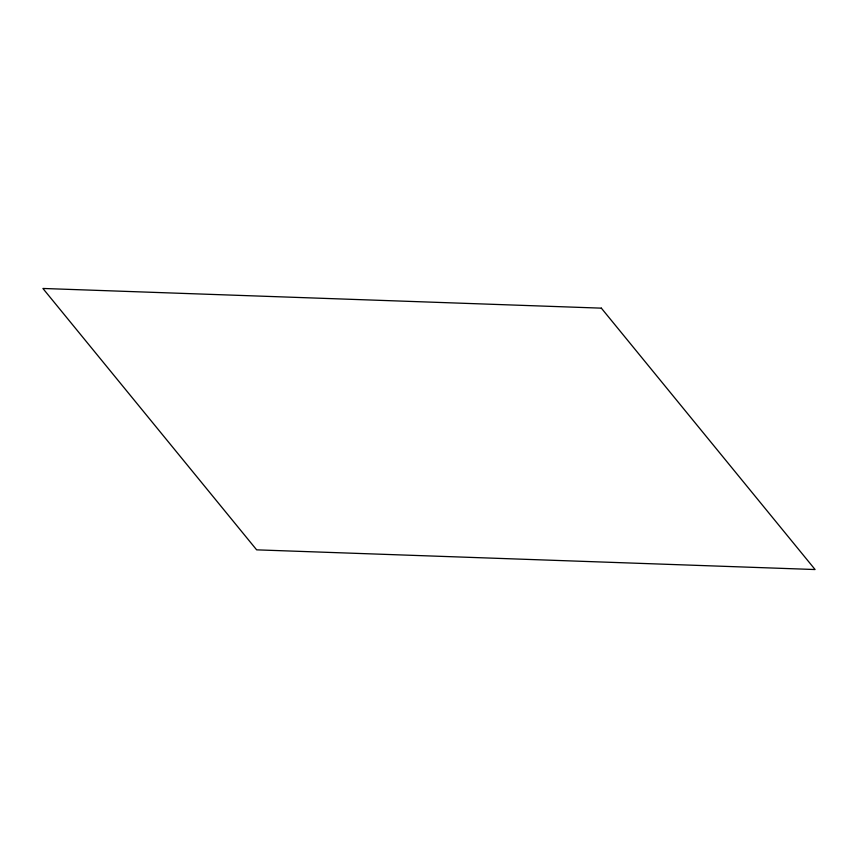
<?xml version="1.0" encoding="UTF-8"?>
<svg xmlns="http://www.w3.org/2000/svg" width="858" height="858" viewBox="0 0 858 858"><rect width="100%" height="100%" fill="white"/><g stroke="black" fill="none" stroke-linecap="round" stroke-linejoin="round"><path stroke-width="1.29" d="M601.351 308.151L42.9 288.46L256.649 549.849L815.1 569.54L601.351 308.151"/></g></svg>
